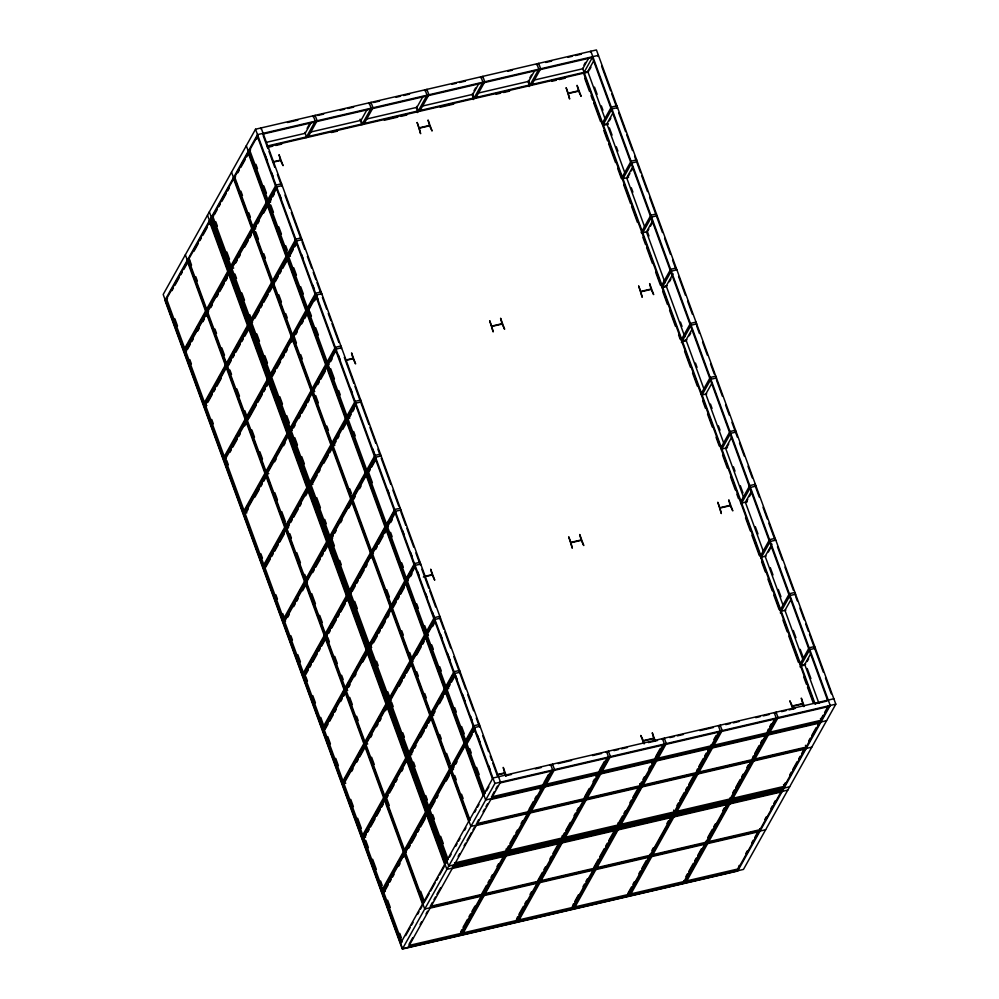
<?xml version="1.0" encoding="UTF-8"?>
<svg xmlns="http://www.w3.org/2000/svg" width="999" height="999" viewBox="0 0 999 999"><rect width="100%" height="100%" fill="white"/><g stroke="black" fill="none" stroke-linecap="round" stroke-linejoin="round"><path stroke-width="1.5" d="M255.532 129.221L163.187 294.468L402.56 948.688L743.468 869.417L835.813 704.17L596.44 49.95L255.532 129.221L494.905 783.441L402.56 948.688M260.664 128.746L261.126 127.922L500.499 782.142L408.154 947.389M165.16 299.875L257.517 134.628L598.413 55.357L597.951 56.181M185.04 349.288L166.571 298.826L188.049 260.402L193.843 276.261M206.968 310.04L188.511 259.578L210.215 220.742M229.133 270.379L210.664 219.917L211.825 217.857L214.46 225.062M231.219 266.671L212.75 216.209L234.216 177.785M253.147 227.422L234.678 176.96L248.763 151.761L250.349 156.081M268.157 200.574L249.688 150.112L258.004 135.24M171.953 290.659L173.426 288.012M174.912 285.364L179.345 277.41M180.831 274.762L182.317 272.115M183.791 269.468L188.237 261.513M193.931 251.323L198.414 243.294M199.912 240.622L201.411 237.937M202.909 235.264L207.392 227.223M208.891 224.55L210.389 221.865M214.423 214.66L217.382 209.365M218.868 206.718L220.342 204.058M221.828 201.411L226.261 193.469M227.747 190.821L229.233 188.162M237.837 172.765L239.323 170.117M240.796 167.457L245.255 159.503M246.728 156.843L248.214 154.196M256.668 139.073L258.179 136.376M263.099 133.329L262.637 134.153L314.797 122.028M312.824 116.621L313.286 115.797L315.259 121.204L306.031 137.725M307.118 128.359L310.14 122.952M183.629 350.337L275.974 185.09L281.568 183.791L281.106 184.615M314.685 116.184L315.147 115.36L317.12 120.767L307.892 137.288M311.226 122.502L305.17 133.317L266.433 142.32M185.777 347.964L187.263 345.317M188.736 342.669L190.222 340.01M193.918 333.391L198.364 325.437M199.85 322.789L201.323 320.142M202.809 317.495L206.506 310.864M207.717 308.703L209.216 306.031M213.711 297.989L215.197 295.317M225.674 276.573L227.922 272.552M232.692 264.023L234.178 261.363M237.874 254.745L239.36 252.098M240.834 249.45L245.279 241.496M246.765 238.848L248.239 236.201M249.725 233.554L251.948 229.57M256.855 220.791L258.329 218.144M259.815 215.484L264.26 207.53M269.668 197.864L271.179 195.167M184.291 352.135L276.636 186.9L282.218 185.602L281.768 186.426M209.266 395.404L204.82 403.359L185.702 351.086L207.168 312.675M227.685 363.898L226.748 364.111L207.63 311.85L229.333 273.014L230.27 272.802M230.944 270.117L229.795 272.19L248.913 324.45M277.123 187.5L268.806 202.372L287.937 254.633M187.375 349.55L190.334 344.243M191.808 341.596L193.294 338.948M197.74 331.006L199.213 328.346M202.922 321.728L204.395 319.081M205.881 316.433L207.355 313.773M210.801 307.617L212.3 304.932M216.795 296.903L218.294 294.218M219.792 291.546L224.275 283.504M225.774 280.831L227.273 278.147M235.764 262.949L237.25 260.302M238.724 257.655L240.21 255.007M244.655 247.053L248.351 240.434M249.837 237.787L251.311 235.127M254.733 229.008L256.219 226.361M257.705 223.701L259.178 221.054M263.636 213.087L267.332 206.456M269.742 202.16L271.253 199.45M272.764 196.753L274.275 194.043M368.706 103.621L369.168 102.797L371.141 108.204L361.913 124.725M370.567 103.197L371.029 102.36L373.014 107.767L363.773 124.301M367.108 109.503L361.064 120.317L310.04 132.18M203.409 404.408L295.754 239.161L301.348 237.862M210.739 392.757L212.225 390.109M218.893 378.184L223.326 370.242M224.812 367.582L226.286 364.935L222.04 353.321M226.748 364.111L228.247 361.438M229.745 358.753L231.244 356.081M232.742 353.396L237.225 345.367M238.724 342.682L240.222 340.01M244.718 331.98L246.216 329.295M251.736 319.405L256.181 311.463M257.655 308.816L259.141 306.169M262.837 299.538L264.323 296.89M268.768 288.936L270.242 286.288M273.676 280.17L275.15 277.51M276.636 274.862L278.122 272.203M281.818 265.572L283.304 262.924M291.708 247.877L293.219 245.18M224.6 457.417L205.482 405.157L226.948 366.733L242.882 410.289M246.541 418.181L227.41 365.909L249.113 327.085L250.05 326.86M272.265 372.152L270.779 374.8L251.661 322.54L273.127 284.116L274.063 283.903M294.193 332.904L292.707 335.564L273.589 283.291L286.925 259.415M296.154 242.919L288.599 256.443L307.717 308.703L309.228 306.006M207.892 402.297L212.337 394.343M213.811 391.695L215.297 389.048M216.783 386.388L221.216 378.446M231.343 360.339L228.346 365.696L227.41 365.909M232.829 357.667L234.328 354.982M235.826 352.31L240.322 344.268M241.82 341.596L243.306 338.911M244.805 336.238L249.3 328.209M254.807 318.344L259.253 310.402M260.727 307.742L262.213 305.095M263.686 302.447L268.132 294.505M269.618 291.845L273.314 285.227M275.262 281.755L278.221 276.448M279.708 273.788L281.194 271.141M282.667 268.481L287.125 260.527M289.523 256.219L293.306 249.463M294.817 246.765L296.328 244.056M301.548 240.497L302.01 239.66L296.416 240.959L204.071 406.206L206.868 405.557M424.587 90.634L425.05 89.798L427.035 95.205L417.332 112.562M426.461 90.197L426.923 89.373L428.896 94.78L419.667 111.301M422.989 96.503L416.945 107.318L365.921 119.181M223.189 458.466L315.547 293.231L321.129 291.933M226.823 453.446L228.309 450.799M232.742 442.844L234.228 440.197M235.714 437.55L237.188 434.902M241.633 426.948L245.329 420.329M251.773 408.803L253.271 406.131M254.77 403.446L256.268 400.774M257.767 398.089L259.253 395.417M260.751 392.732L262.25 390.06M263.748 387.375L267.495 380.681M273.738 369.505L275.225 366.858M279.658 358.903L281.144 356.256M287.812 344.33L291.508 337.712M298.639 324.95L300.125 322.29M310.739 303.296L315.272 295.192M223.851 460.277L316.196 295.03L321.79 293.731L321.328 294.555M247.352 506.193L244.393 511.488L225.262 459.228L245.991 422.127M266.321 472.252L247.19 419.98L268.144 382.492M288.486 432.592L269.355 380.319L270.517 378.259M290.035 427.422L271.441 376.611L292.907 338.186L298.751 354.158M312.5 389.622L293.369 337.362L307.455 312.163M327.497 362.774L308.379 310.514L316.695 295.642L318.281 299.987M229.895 452.385L231.381 449.737M232.854 447.09L237.3 439.135M238.786 436.488L240.26 433.841M244.705 425.886L246.191 423.239M248.876 418.431L256.356 405.032M257.854 402.36L262.35 394.318M263.848 391.645L265.334 388.961M266.833 386.288L268.331 383.616M275.337 371.091L272.365 376.386L271.441 376.611M276.81 368.444L280.519 361.813M282.729 357.842L284.216 355.194M285.702 352.547L287.175 349.887M291.621 341.945L293.107 339.298M295.779 334.49L297.265 331.843M301.71 323.876L303.197 321.228M304.683 318.581L306.169 315.921M314.598 300.824L316.109 298.127M480.482 77.635L480.944 76.811L482.917 82.218L473.226 99.563M474.013 90.722L475.524 88.012M482.342 77.198L482.804 76.374L484.777 81.781L475.549 98.302M478.883 83.516L472.839 94.331L421.815 106.194M242.969 512.537L335.327 347.302L340.909 346.004L340.447 346.828M248.826 503.546L250.312 500.899M251.785 498.239L256.231 490.297M257.717 487.649L259.191 484.99M267.819 469.567L269.318 466.895M270.804 464.21L275.299 456.181M276.798 453.496L278.296 450.824M279.795 448.139L284.278 440.109M285.776 437.437L287.275 434.752M291.308 427.547L294.268 422.252M295.741 419.592L297.227 416.945M298.701 414.298L303.147 406.343M304.633 403.696L306.106 401.049M309.815 394.43L311.288 391.783M314.722 385.651L316.196 382.992M317.682 380.344L322.128 372.39M323.614 369.73L325.1 367.083M329.77 358.716L331.281 356.019M333.541 351.96L335.052 349.25M243.631 514.335L335.989 349.101L341.571 347.802L341.109 348.626M287.937 436.551L266.983 474.05L286.101 526.311M308.266 486.65L289.148 434.39L290.297 432.33M310.339 482.942L291.221 430.669L311.95 393.581M335.239 438.386L332.28 443.693L313.149 391.433L327.235 366.233M347.29 416.845L328.159 364.573L336.476 349.7M246.716 511.75L248.202 509.103M254.857 497.177L259.303 489.235M260.789 486.575L262.262 483.928M263.748 481.281L265.971 477.31M274.65 461.775L276.149 459.103M283.629 445.716L285.127 443.032M293.631 427.809L295.117 425.162M298.813 418.531L300.299 415.884M301.773 413.236L306.218 405.282M307.704 402.634L309.178 399.987M317.794 384.578L319.28 381.93M320.754 379.27L325.199 371.316M330.607 361.65L332.118 358.953M536.363 64.635L536.825 63.811L538.811 69.218L529.108 86.563M529.907 77.722L531.418 75.025M534.765 70.517L528.721 81.331L477.697 93.194M538.224 64.211L538.686 63.374L540.671 68.781L531.431 85.315M262.762 566.608L355.107 401.361L360.701 400.062L360.239 400.886M267.133 560.264L264.173 565.559L245.042 513.299L266.521 474.875L267.445 474.662M269.355 556.281L272.315 550.986M273.801 548.339L275.274 545.691M279.72 537.737L281.194 535.089M282.68 532.442L284.166 529.795M287.6 523.638L289.098 520.954M293.581 512.924L295.08 510.252M298.826 503.546L300.324 500.874M301.823 498.189L306.306 490.159M312.562 478.958L316.271 472.34M317.744 469.692L319.23 467.045M320.716 464.398L322.19 461.738M326.636 453.796L328.109 451.148M336.725 435.739L338.211 433.079M339.685 430.432L341.171 427.784M263.424 568.406L355.769 403.171L361.351 401.873M307.717 490.621L286.763 528.121L305.881 580.382M310.077 486.388L308.928 488.461L328.047 540.721M331.73 447.652L311.001 484.74L330.132 537.012M347.015 420.292L332.942 445.492L352.06 497.764M356.256 403.771L347.939 418.643L367.07 470.916M265.759 567.145L270.205 559.19M271.678 556.543L273.164 553.896M274.65 551.248L278.346 544.617M279.832 541.97L284.265 534.028M287.7 527.897L289.186 525.224M290.684 522.539L292.183 519.867M293.681 517.182L298.177 509.153M299.663 506.481L301.161 503.796M305.657 495.766L307.155 493.081M312.675 483.204L317.12 475.249M318.594 472.602L320.08 469.955M323.776 463.324L328.221 455.382M329.707 452.734L331.181 450.074M334.615 443.956L336.089 441.296M337.575 438.648L339.061 436.001M342.769 429.37L347.215 421.403M349.638 417.07L351.149 414.373M352.659 411.663L354.17 408.966M590.397 52.073L590.846 51.249L830.231 705.469L737.874 870.716M583.928 65.16L585.439 62.462M588.786 57.954L582.742 68.769L533.566 80.207M592.832 56.656L583.591 73.177L814.272 703.608M593.806 60.677L587.762 71.491L605.169 119.068M589.447 69.918L590.958 67.22M282.542 620.679L374.887 455.432L380.482 454.133L380.02 454.957M284.69 618.306L286.176 615.646M290.622 607.704L292.095 605.057M295.804 598.426L297.277 595.779M298.763 593.131L303.209 585.177M309.628 573.688L311.126 571.003M321.603 552.26L326.086 544.23M336.788 525.087L341.233 517.132M342.719 514.485L344.193 511.838M345.679 509.19L350.125 501.236M355.769 491.133L360.214 483.179M361.7 480.519L363.174 477.872M371.603 462.799L373.114 460.089M283.204 622.477L375.549 457.23L381.143 455.931M305.219 671.041L303.733 673.688L284.615 621.428L306.081 583.016L307.018 582.792M327.16 631.768L325.674 634.452L306.543 582.18L328.246 543.356M329.87 540.459L328.708 542.532L347.839 594.792M352.26 500.387L330.781 538.811L349.912 591.071M366.808 474.363L352.722 499.562L371.84 551.835M376.036 457.842L367.732 472.714L386.85 524.975M287.762 617.232L289.248 614.585M293.694 606.643L295.167 603.995M296.653 601.336L298.127 598.688M302.572 590.746L306.281 584.115M312.712 572.589L314.21 569.917M315.709 567.232L320.204 559.203M321.69 556.53L323.189 553.846M324.687 551.173L328.434 544.48M333.204 535.939L331.718 538.586L334.378 545.854M334.677 533.291L336.163 530.644M340.609 522.689L342.083 520.042M348.751 508.116L352.447 501.498M353.646 499.35L355.132 496.69M359.578 488.736L361.064 486.088M370.167 469.792L368.656 472.49L372.377 482.654M371.678 467.082L376.211 458.978M602.06 123.639L611.301 107.118L616.883 105.819L616.42 106.643L611.675 93.669M612.936 112.937L606.893 123.764L624.949 173.114M609.328 120.842L610.839 118.132M617.082 108.454L617.544 107.617L611.95 108.916L602.722 125.449L608.304 124.151M302.322 674.737L394.68 509.502L400.262 508.204M306.693 668.393L308.179 665.746M309.665 663.099L314.098 655.144M315.584 652.497L319.28 645.878M320.766 643.219L322.24 640.571M328.659 629.095L333.154 621.053M334.653 618.381L336.151 615.709M340.634 607.667L342.133 604.994M350.649 589.747L352.135 587.1M353.609 584.452L355.095 581.805M359.54 573.851L363.236 567.232M364.722 564.585L366.196 561.925M367.682 559.278L369.155 556.63M372.59 550.499L374.063 547.852M378.521 539.897L385.189 527.959M387.612 523.626L389.123 520.916M390.634 518.219L394.405 511.463M302.984 676.548L395.329 511.301L400.924 510.002L400.462 510.826M323.514 727.759L304.395 675.499L325.125 638.398M345.454 688.523L326.323 636.251L348.027 597.414M374.138 637.187L369.692 645.142L350.574 592.882L372.04 554.457M392.557 605.681L391.633 605.894L372.502 553.633L386.588 528.434L389.248 535.689M411.163 570.928L406.63 579.045L387.512 526.785L395.816 511.913M308.291 669.979L305.332 675.274L304.395 675.499M309.765 667.332L311.251 664.685M312.737 662.037L317.17 654.083M318.656 651.435L320.13 648.788M321.616 646.141L325.312 639.51M328.758 633.354L330.257 630.681M331.755 627.996L336.238 619.967M337.737 617.295L339.235 614.61M340.734 611.937L345.217 603.896M346.715 601.223L348.214 598.538M352.247 591.333L355.207 586.038M356.68 583.391L358.166 580.731M359.652 578.084L364.086 570.142M365.572 567.494L367.045 564.835M370.754 558.216L372.227 555.569M375.661 549.438L377.147 546.778M378.621 544.13L383.067 536.176M384.553 533.516L386.039 530.869M390.709 522.502L392.22 519.805M622.502 179.508L631.743 162.987L637.325 161.688L636.863 162.512L640.584 172.677M632.717 167.008L626.673 177.822L644.73 227.185M628.359 176.261L629.87 173.551M631.38 170.854L632.891 168.144M322.103 728.808L414.46 563.573L420.042 562.275L419.58 563.099L415.871 552.934M328.708 718.493L330.182 715.833M331.668 713.186L333.142 710.539M337.587 702.597L339.073 699.937M342.769 693.318L344.255 690.671M347.702 684.502L349.2 681.817M350.686 679.145L355.182 671.116M356.68 668.431L358.179 665.759M359.677 663.074L364.16 655.044M365.659 652.359L367.157 649.687L351.223 606.131M375.612 634.54L377.098 631.892M385.239 617.32L388.199 612.025M389.685 609.378L391.171 606.718L375.224 563.174M394.593 600.586L396.079 597.939M412.674 568.231L414.185 565.521M322.764 730.606L415.122 565.372L420.704 564.073L420.242 564.897M343.306 781.83L324.176 729.57L345.654 691.146M365.234 742.582L346.116 690.321L367.819 651.485L383.753 695.042M389.473 699.213L370.354 646.94L391.82 608.528L407.767 652.085M411.413 659.964L392.282 607.704L406.368 582.504M426.423 633.116L407.292 580.844L414.847 567.332M328.072 724.05L325.112 729.345L324.176 729.57M329.558 721.403L333.254 714.772M334.74 712.125L336.213 709.477M340.659 701.523L342.145 698.875M343.619 696.228L345.105 693.581M348.539 687.424L350.037 684.752M354.533 676.71L356.019 674.038M362.762 661.987L367.245 653.945M373.501 642.757L377.21 636.126M378.683 633.478L380.169 630.831M381.655 628.184L385.352 621.553M387.575 617.582L389.061 614.934M396.178 602.172L393.219 607.479L392.282 607.704M397.664 599.525L399.15 596.878M400.636 594.218L404.333 587.587M410.489 576.573L412 573.876M641.158 232.605L650.861 215.26L656.455 213.961L655.993 214.785M642.282 233.579L651.523 217.058L657.105 215.759L656.643 216.583L662.487 232.555M652.497 221.079L646.453 231.893L665.047 282.705M648.9 228.971L647.389 231.681L648.975 236.026M650.411 226.273L651.922 223.564M341.895 782.879L434.24 617.632L439.835 616.333L439.373 617.157M344.78 779.183L346.266 776.535M347.739 773.875L352.185 765.933M353.671 763.286L355.144 760.639M356.631 757.979L361.076 750.037M362.55 747.389L364.036 744.742M366.733 739.909L371.228 731.867M372.714 729.195L374.213 726.523M375.711 723.838L380.207 715.808M381.705 713.124L386.188 705.094M391.695 695.242L393.181 692.582M394.655 689.934L399.101 681.992M400.587 679.332L402.06 676.685M406.506 668.743L407.992 666.096M413.636 655.981L418.082 648.026M419.568 645.379L421.041 642.719M428.683 629.058L430.956 624.999M342.545 784.677L434.902 619.442L440.484 618.144L440.022 618.968L443.743 629.133M365.434 745.217L343.968 783.628L363.087 835.901M386.85 706.892L365.896 744.392L385.015 796.653M407.18 756.992L388.062 704.732L389.21 702.659M409.265 753.283L390.134 701.011L410.864 663.923M431.193 714.035L412.075 661.763L426.148 636.563M446.203 687.187L427.072 634.914L434.627 621.39M351.561 771.49L353.034 768.843M356.743 762.225L358.216 759.565M359.702 756.917L364.148 748.975M370.567 737.474L372.065 734.802M376.561 726.76L378.047 724.088M379.545 721.403L381.044 718.731M385.539 710.701L387.038 708.016M399.213 686.226L402.172 680.918M403.658 678.271L405.132 675.624M406.618 672.976L411.064 665.022M416.708 654.919L421.153 646.965M422.639 644.305L424.125 641.658M432.542 626.585L434.053 623.888M661.413 285.851L670.641 269.318L676.236 268.019L675.774 268.856M673.039 273.788L666.233 285.964L684.827 336.775M669.43 281.693L670.941 278.983M361.675 836.95L454.021 671.703L459.615 670.404L459.153 671.228M364.573 833.253L366.046 830.594M369.755 823.975L373.451 817.357M375.674 813.373L377.147 810.726M378.633 808.079L380.119 805.431M389.51 788.623L391.009 785.938M398.489 772.552L399.987 769.867M413.698 745.329L415.184 742.682M416.67 740.034L421.103 732.08M422.589 729.432L424.063 726.785M432.679 711.375L434.153 708.728M435.639 706.081L440.084 698.114M441.57 695.466L443.057 692.819M451.486 677.722L452.997 675.012M362.337 838.748L454.682 673.501L460.277 672.202L459.815 673.039L465.659 688.998M385.214 799.287L363.748 837.699L382.867 889.972M408.991 756.73L407.842 758.803L426.96 811.063M431.393 716.658L409.915 755.082L429.046 807.342L431.268 803.371M445.941 690.634L431.855 715.833L450.974 768.106M455.169 674.113L446.865 688.985L465.984 741.246M364.672 837.487L366.158 834.839M367.644 832.179L369.118 829.532M370.604 826.885L375.037 818.943M376.523 816.283L380.219 809.665M381.705 807.017L383.191 804.37M388.112 795.566L386.613 798.238L389.26 805.494M389.598 792.881L394.093 784.852M395.592 782.167L397.09 779.495M401.573 771.453L403.072 768.78M411.588 753.533L413.074 750.886M414.548 748.239L416.034 745.591M420.479 737.637L424.175 731.018M425.661 728.371L427.135 725.724M428.621 723.064L430.844 719.093M433.529 714.297L435.015 711.638M439.46 703.683L443.156 697.052M444.642 694.392L446.128 691.745M448.551 687.412L450.062 684.715M451.573 682.005L455.344 675.249M681.193 339.91L690.421 323.389L696.016 322.09M681.393 342.545L691.083 325.199L696.678 323.888L696.216 324.725M692.07 329.208L686.026 340.035L704.083 389.385M689.223 335.751L690.734 333.054M381.456 891.008L473.801 725.774L479.395 724.475L478.933 725.299M386.576 883.341L388.049 880.693M394.717 868.768L399.163 860.826M400.636 858.166L402.122 855.519M405.557 849.387L407.043 846.702M411.538 838.673L413.037 835.988M414.535 833.316L416.034 830.631M417.52 827.959L422.015 819.929M423.514 817.244L425.012 814.572M438.673 790.122L440.147 787.474M441.633 784.827L446.078 776.872M447.552 774.225L449.038 771.578M457.642 756.168L459.128 753.508M460.614 750.861L464.323 744.23M467.495 738.548L469.006 735.838M470.517 733.141L474.3 726.373M382.118 892.819L474.463 727.572L480.057 726.273L479.595 727.097M404.995 853.346L383.529 891.77L401.998 942.232M423.926 902.984L405.457 852.522L427.16 813.698L428.096 813.473M428.783 810.801L427.622 812.861L446.091 863.323M465.721 744.705L451.635 769.904L470.104 820.366M474.95 728.184L466.645 743.056L485.102 793.518M384.465 891.558L388.161 884.927M389.647 882.279L391.121 879.632M392.607 876.985L394.081 874.325M398.526 866.383L400.012 863.735M403.708 857.105L405.194 854.457M408.641 848.288L410.139 845.616M411.625 842.931L416.121 834.902M417.619 832.217L419.118 829.545M420.616 826.86L425.099 818.83M430.631 808.928L435.077 800.986M436.563 798.338L438.037 795.679M446.178 781.106L449.15 775.811M452.572 769.692L454.046 767.032M455.532 764.385L457.018 761.725M467.569 742.831L472.102 734.727M473.613 732.017L475.124 729.32M700.973 393.981L710.214 377.46L715.796 376.161M701.635 395.791L710.876 379.258L716.458 377.959L715.996 378.783M711.85 383.279L705.806 394.093L723.863 443.456M400.587 943.281L492.932 778.034L833.84 698.763M405.694 935.613L410.139 927.659M411.613 925.012L413.099 922.364M417.545 914.41L419.018 911.762M420.504 909.115L421.978 906.468M424.675 901.647L429.17 893.618M430.656 890.933L435.152 882.904M436.65 880.219L438.149 877.547M439.635 874.862L444.13 866.832M449.65 856.967L451.123 854.307M455.569 846.365L457.055 843.718M458.529 841.058L460.015 838.411M464.46 830.469L465.934 827.821M474.55 812.412L476.036 809.752M477.51 807.105L478.996 804.457M486.613 790.808L488.886 786.75M409.016 944.317L412.712 937.686M420.117 924.45L421.603 921.79M426.049 913.848L427.522 911.2M432.455 902.384L430.207 906.393L482.367 894.267L504.07 855.431M433.953 899.699L435.439 897.027M436.938 894.342L440.684 887.649M458.154 856.393L459.627 853.745M464.073 845.803L465.559 843.144M467.033 840.496L471.478 832.554M472.964 829.907L474.438 827.247M477.122 822.452L478.608 819.792M483.054 811.837L484.54 809.19M486.014 806.53L487.5 803.883M492.145 795.566L494.405 791.52M495.916 788.81L497.427 786.113M720.754 448.052L729.994 431.531L735.576 430.232L735.127 431.056L731.93 422.34M721.415 449.85L730.656 433.329L736.238 432.03L735.776 432.854L737.374 437.212M731.63 437.35L725.586 448.164L743.643 497.527M727.272 446.59L728.783 443.893M550.224 765.434L550.686 764.61L552.659 770.017L460.314 935.251M552.085 764.997L552.547 764.173L554.52 769.58L462.175 934.827M461.588 929.957L460.439 933.516L409.765 945.291M463.061 927.309L467.507 919.367M468.993 916.707L470.467 914.06M471.953 911.413L474.912 906.118M486.525 885.326L482.042 893.368L482.367 894.267M488.024 882.654L489.522 879.969M491.021 877.297L492.519 874.625M497.002 866.583L498.501 863.91M507.017 848.663L508.503 846.016M509.977 843.368L514.423 835.414M515.909 832.766L517.382 830.119M521.091 823.488L522.564 820.841M528.958 809.415L533.404 801.46M534.89 798.813L536.363 796.153M540.072 789.522L541.558 786.875M543.98 782.542L548.513 774.425M460.439 933.516L481.905 895.092M528.084 812.474L506.605 850.886L454.445 863.024M476.386 823.775L528.546 811.65L542.619 786.45M491.383 796.927L543.543 784.789L551.111 771.278M463.037 931.755L464.523 929.107M465.996 926.46L470.442 918.506M471.928 915.858L473.401 913.211M477.11 906.58L478.583 903.933M480.069 901.285L483.029 895.978M484.977 892.494L489.473 884.465M490.971 881.78L492.457 879.108M493.956 876.423L498.451 868.393M499.95 865.708L501.448 863.036M502.934 860.364L505.931 855.007M509.952 847.814L511.438 845.154M512.912 842.507L517.357 834.565M524.025 822.639L525.499 819.992M527.722 816.008L529.945 812.037M531.893 808.566L536.338 800.599M546.928 781.655L548.439 778.958M740.546 502.122L749.774 485.589L755.369 484.29L754.907 485.127M741.196 503.921L750.436 487.4L756.031 486.101L755.569 486.925L759.277 497.09M751.41 491.421L745.366 502.235L763.436 551.598M606.106 752.434L606.568 751.61L608.541 757.017L516.196 922.264M746.303 502.01L747.814 499.313M749.325 496.603L750.836 493.906M607.966 752.01L608.428 751.186L610.414 756.593L518.056 921.827M517.47 916.97L516.321 920.516L462.3 933.078L461.963 932.179M518.956 914.31L523.389 906.368M524.875 903.72L526.361 901.073M530.057 894.442L531.543 891.795M542.42 872.339L537.924 880.369L538.249 881.268L484.228 893.83M543.906 869.654L545.404 866.982M549.9 858.94L551.398 856.268M552.897 853.583L557.38 845.554M562.912 835.664L564.385 833.016M565.871 830.369L570.304 822.427M574.013 815.796L575.499 813.149M576.972 810.501L578.458 807.854M584.84 796.428L589.285 788.461M592.994 781.83L594.48 779.183M595.953 776.535L597.439 773.875M599.862 769.542L604.395 761.438M516.321 920.516L537.787 882.092M538.249 881.268L559.952 842.444M583.965 799.475L562.499 837.899L508.466 850.461M530.407 811.213L584.427 798.651L598.513 773.451M545.417 784.365L599.437 771.802L606.992 758.278M518.918 918.755L520.404 916.108M521.89 913.461L524.85 908.153M532.991 893.593L534.477 890.933M535.951 888.286L538.911 882.991M540.871 879.495L545.354 871.465M546.853 868.78L548.351 866.108M549.85 863.436L554.333 855.394M555.831 852.721L557.33 850.037M558.828 847.364L561.813 842.007M565.834 834.814L567.32 832.167M571.016 825.536L572.502 822.889M579.907 809.64L581.393 806.992M583.603 803.021L585.826 799.038M589.997 791.583L591.483 788.935M602.809 768.668L607.342 760.551M760.326 556.181L769.555 539.66L775.149 538.361L774.687 539.185M760.988 557.991L770.217 541.47L775.811 540.159M661.987 739.447L662.449 738.623L664.435 744.03L572.077 909.265M771.952 544.13L765.159 556.306L783.216 605.669M663.86 739.01L664.31 738.186L666.296 743.593L573.95 908.828M768.356 552.022L770.616 547.976M573.364 903.97L572.202 907.517L518.181 920.079L517.857 919.18M574.837 901.323L578.546 894.692M582.979 886.75L584.465 884.103M585.951 881.443L587.424 878.795M598.301 859.34L593.806 867.369L594.143 868.281L540.122 880.843M599.8 856.667L604.283 848.626M605.781 845.953L607.28 843.268M608.778 840.596L613.274 832.554M618.793 822.676L622.489 816.046M623.975 813.398L625.461 810.751M629.894 802.796L631.38 800.149M632.854 797.502L637.3 789.56M639.984 784.752L641.47 782.105M642.956 779.445L644.43 776.797M648.875 768.843L650.361 766.183M651.847 763.536L653.334 760.876M655.744 756.555L660.277 748.438M572.202 907.517L593.681 869.105M594.143 868.281L615.846 829.445M639.86 786.475L618.381 824.899L564.36 837.462M654.395 760.451L640.309 785.651L586.288 798.213L585.963 797.314M601.298 771.365L655.319 758.803L662.874 745.279M579.994 896.49L581.468 893.843M588.873 880.594L590.359 877.946M591.845 875.286L595.541 868.668M599 862.487L600.499 859.802M607.979 846.415L609.477 843.743M613.96 835.701L615.459 833.029M626.91 812.549L628.383 809.889M632.829 801.947L634.315 799.3M635.789 796.64L640.234 788.698M645.878 778.596L647.364 775.936M651.81 767.981L653.296 765.334M660.963 751.61L663.224 747.552M780.107 610.252L789.347 593.731L794.929 592.432M780.306 612.887L789.997 595.529L795.591 594.23L795.129 595.054M719.742 726.011L720.204 725.187L722.177 730.594L629.832 895.841M790.983 599.55L784.939 610.364L802.996 659.727M631.468 887L627.759 893.618L628.096 894.53L574.075 907.092M632.941 884.352L634.427 881.705M638.873 873.75L640.347 871.103M641.833 868.456L646.278 860.501M651.947 850.361L653.433 847.689M666.907 823.576L668.406 820.903M676.897 805.706L678.383 803.059M679.857 800.399L684.303 792.457M685.789 789.809L687.262 787.162M688.748 784.502L693.194 776.56M697.352 769.105L696.203 772.664L642.182 785.226L641.845 784.315M698.838 766.458L703.284 758.491M704.77 755.843L706.243 753.196M707.729 750.536L709.215 747.889M713.898 739.497L716.171 735.439M628.096 894.53L649.562 856.106M596.003 867.844L650.024 855.281L671.728 816.445M617.832 827.284L618.169 828.183L672.19 815.621L673.351 813.561M695.741 773.488L674.263 811.9L620.242 824.462M696.203 772.664L710.289 747.464M656.855 757.467L657.18 758.366L711.213 745.803L718.768 732.292M627.971 896.265L720.316 731.031L718.343 725.624M635.876 883.491L637.362 880.843M641.808 872.889L643.281 870.241M644.767 867.594L647.727 862.299M649.949 858.316L651.423 855.668M654.882 849.487L656.38 846.815M660.876 838.773L662.362 836.101M663.86 833.428L668.356 825.386M669.854 822.714L671.353 820.029M679.832 804.844L681.318 802.197M682.792 799.55L687.237 791.595M688.723 788.948L690.197 786.3M698.801 770.903L700.287 768.243M701.773 765.596L706.218 757.642M707.704 754.982L709.178 752.334M716.845 738.611L718.356 735.913M799.887 664.323L809.128 647.802L814.709 646.503M800.087 666.945L809.789 649.6L815.371 648.301L814.909 649.125L823.351 672.202M775.624 713.024L776.086 712.187L778.071 717.594L685.714 882.841M685.876 876.647L687.349 874M688.835 871.353L693.281 863.411M694.755 860.751L696.241 858.104M697.714 855.456L701.423 848.838M707.829 837.362L712.324 829.332M713.81 826.648L715.309 823.975M722.801 810.589L724.287 807.904M732.791 792.707L734.265 790.059M735.751 787.412L740.197 779.457M741.67 776.81L743.156 774.163M746.852 767.532L748.338 764.884M753.246 756.106L752.085 759.665L698.064 772.227L697.739 771.328M754.72 753.458L759.165 745.504M760.651 742.844L762.137 740.197M768.281 729.208L767.095 732.816L713.074 745.379L712.737 744.467M769.792 726.498L771.303 723.8M810.763 653.621L804.719 664.435L818.968 703.371M629.957 894.093L683.978 881.53L705.456 843.106M651.885 854.844L705.918 842.282L727.622 803.458M673.726 814.285L674.05 815.184L728.071 802.622L729.233 800.561M676.136 811.475L730.157 798.913L751.623 760.489M752.085 759.665L766.171 734.465M767.095 732.816L774.65 719.292M807.167 661.513L808.678 658.816M683.853 883.278L776.211 718.031L774.225 712.624M688.811 875.798L690.284 873.151M691.77 870.491L696.203 862.549M705.831 845.329L707.317 842.681M709.278 839.172L707.779 841.845L759.939 829.719L780.893 792.232M710.764 836.5L715.259 828.458M716.758 825.786L718.256 823.101M719.755 820.429L724.238 812.387M725.736 809.714L727.235 807.042M731.693 797.577L732.017 798.476L734.24 794.505M735.726 791.857L737.2 789.198M738.686 786.55L741.645 781.255M749.787 766.683L751.273 764.035M754.695 757.904L756.181 755.256M757.654 752.597L760.626 747.289M769.717 731.031L771.228 728.321M772.739 725.624L774.25 722.914M828.246 700.062L827.784 700.886L809.327 650.424M739.16 865.421L737.999 868.968L685.838 881.093M745.816 853.496L747.302 850.848M751.748 842.894L753.221 840.246M754.707 837.599L757.667 832.292M764.847 819.442L766.345 816.77M770.828 808.74L772.327 806.056M773.825 803.383L775.324 800.699M783.853 785.439L785.326 782.791M789.772 774.849L791.258 772.202M792.731 769.542L797.177 761.6M798.663 758.953L800.137 756.305M801.623 753.646L804.582 748.351M808.753 740.896L810.226 738.236M811.712 735.589L816.158 727.634M817.644 724.974L819.13 722.327M821.54 717.994L823.051 715.296M824.562 712.587L828.346 705.831M737.999 868.968L758.74 831.867M804.907 749.25L784.178 786.35L732.017 798.476M819.455 723.226L806.118 747.102L753.945 759.228L753.621 758.328M829.432 705.381L821.116 720.254L768.955 732.379L768.631 731.48M287.487 122.515L297.914 120.092M317.682 115.484L323.688 114.098M340.197 110.252L344.692 109.203M347.702 108.516L353.696 107.118M373.576 102.497L379.57 101.099M396.079 97.265L400.587 96.216M403.584 95.517L409.59 94.118M451.973 84.266L456.468 83.217M459.465 82.517L465.472 81.119M507.854 71.266L512.362 70.217M545.679 62.475L551.648 61.089M568.031 57.28L572.502 56.231M575.486 55.544L581.443 54.158M316.658 121.591L370.691 109.028M372.552 108.604L426.573 96.041M428.434 95.604L482.455 83.042M484.315 82.605L538.349 70.042M540.209 69.618L592.37 57.48L610.839 107.942M249.688 150.112L250.624 149.887M267.744 145.904L306.493 136.9L304.845 132.417M308.354 136.463L362.375 123.901L360.726 119.418M364.235 123.476L418.256 110.914L416.62 106.418M420.129 110.477L474.15 97.914L472.502 93.419M476.011 97.477L530.032 84.915L528.396 80.432M531.893 84.478L588.698 71.279M267.282 146.741L587.787 72.203M268.306 147.215L272.777 146.179M275.761 145.479L281.718 144.093M331.443 132.53L337.437 131.144M384.328 120.242L397.827 117.095M400.824 116.396L406.83 114.997M440.209 107.243L453.721 104.096M496.091 94.243L500.599 93.194M503.596 92.507L509.602 91.109M551.835 81.281L556.306 80.245M559.29 79.545L565.247 78.159M273.027 161.826L280.407 160.115L279.033 154.658L283.054 165.659L280.532 160.464L273.152 162.188M234.678 176.96L235.614 176.748M270.654 201.948L267.857 202.597L286.988 254.857M607.817 123.539L603.184 124.625L622.302 176.885M212.75 216.209L213.674 215.984M210.664 219.917L211.601 219.705M255.644 228.796L252.859 229.445L271.978 281.706M254.27 229.832L253.346 230.045L231.868 268.469L250.999 320.729M188.511 259.578L189.435 259.365M189.885 259.977L187.1 260.627L205.557 311.089M233.716 268.044L230.919 268.694L250.05 320.954M290.434 256.006L287.65 256.668L306.768 308.928M628.558 177.385L622.964 178.684L642.082 230.956M231.643 271.753L228.846 272.402L247.964 324.675M166.571 298.826L167.507 298.601M273.589 283.291L274.525 283.079M207.63 311.85L208.566 311.626M251.661 322.54L252.585 322.315M308.379 310.514L309.315 310.289M646.94 231.78L642.744 232.755L661.875 285.027M250.512 326.036L249.575 326.261L268.706 378.521M185.702 351.086L186.626 350.874M293.369 337.362L294.305 337.138M294.755 337.762L291.958 338.411L311.089 390.671M676.897 269.83L671.303 271.129L662.075 287.65L666.258 286.676M345.567 360.077L352.934 358.366L351.561 352.909L355.594 363.911L353.072 358.716L345.691 360.439M328.159 364.573L329.096 364.36M667.17 285.739L662.524 286.825L681.655 339.086M269.355 380.319L270.292 380.107M268.893 381.143L269.83 380.931M205.482 405.157L206.406 404.945M313.149 391.433L314.086 391.208M314.772 391.408L311.975 392.058L311.313 390.259M247.19 419.98L248.127 419.767M291.221 430.669L292.158 430.457M349.787 418.219L346.99 418.868L366.121 471.128M686.95 339.81L682.317 340.896L701.435 393.156M681.855 341.72L686.038 340.746M289.148 434.39L290.072 434.178M290.759 434.378L287.962 435.027L287.3 433.216M225.262 459.228L226.199 459.003M334.777 445.067L331.993 445.716L351.111 497.977M334.553 445.479L331.755 446.128L331.094 444.33M268.818 473.613L266.034 474.275L285.152 526.535M312.849 484.315L310.052 484.965L329.183 537.225M706.73 393.881L702.097 394.955L721.216 447.227M246.89 512.862L244.093 513.511L263.224 565.784M288.611 527.684L285.814 528.334L304.932 580.606M287.237 528.721L286.301 528.946L264.835 567.357L283.953 619.63M332.63 538.374L329.832 539.035L348.963 591.296M387.512 526.785L388.436 526.56M727.472 447.727L721.877 449.026L741.008 501.298M372.502 553.633L373.439 553.421M306.543 582.18L307.48 581.967M350.574 592.882L351.498 592.657M424.7 576.348L432.067 574.637L430.694 569.18L434.727 580.182L432.205 574.987L423.351 577.047M407.292 580.844L408.229 580.631M747.252 501.798L741.658 503.096L760.788 555.357M349.425 596.378L348.489 596.59L367.62 648.863L368.544 648.638M284.615 621.428L285.539 621.216M326.323 636.251L327.26 636.038M370.354 646.94L371.291 646.728M368.943 647.989L371.74 647.34M427.072 634.914L428.009 634.702M766.083 556.081L761.45 557.167L780.569 609.427M425.661 635.963L428.459 635.314M369.205 650.449L368.281 650.661L387.4 702.934M412.075 661.763L412.999 661.55M346.116 690.321L347.04 690.109M347.727 690.309L344.93 690.958L344.268 689.148M390.134 701.011L391.071 700.799M448.701 688.561L445.916 689.21L465.034 741.47M785.863 610.152L781.23 611.226L800.349 663.498M388.062 704.732L388.986 704.507M433.703 715.409L430.906 716.058L450.025 768.318M367.744 743.955L364.947 744.605L384.066 796.877M411.763 754.657L408.966 755.306L428.096 807.567M805.656 664.223L801.011 665.297L815.259 704.233M800.549 666.121L803.346 665.471M409.69 758.366L406.893 759.015L426.011 811.288M408.316 759.402L407.38 759.627L385.676 798.451L404.807 850.723M345.804 783.204L343.007 783.853L362.137 836.113M453.484 769.48L450.686 770.129L469.155 820.591M452.11 770.516L451.173 770.729L429.707 809.153L448.164 859.615M497.24 774.6L504.607 772.876L503.234 767.419L506.256 775.674M497.365 774.949L504.745 773.238L505.719 775.898M505.506 775.836L511.476 774.45M535.314 768.905L541.271 767.519M558.079 763.611L571.59 760.464M592.594 755.581L601.598 753.483M613.973 750.611L618.468 749.562M621.478 748.863L627.472 747.464M648.488 742.582L657.492 740.496M669.854 737.612L674.362 736.563M677.359 735.876L683.366 734.477M699.874 730.631L713.373 727.497M725.749 724.625L730.244 723.576M733.241 722.876L739.248 721.478M755.756 717.644L760.264 716.595M763.261 715.896L769.267 714.497M781.593 711.638L786.063 710.589M789.035 709.902L795.004 708.516M815.871 703.658L826.298 701.236M494.905 783.441L835.813 704.17M500.037 782.966L552.197 770.841M554.058 770.404L608.079 757.841M609.952 757.417L663.973 744.854M665.834 744.417L719.854 731.855M721.715 731.418L775.748 718.855M777.609 718.431L829.769 706.293M429.47 812.437L426.673 813.086L445.142 863.548M491.72 797.839L543.881 785.714M545.754 785.276L599.775 772.714M601.635 772.289L655.656 759.727M657.517 759.29L711.55 746.728M713.411 746.29L767.432 733.728M769.292 733.303L821.453 721.166L820.466 718.468M826.585 720.691L485.676 799.974L246.303 145.742M490.796 799.5L542.957 787.362M544.83 786.937L598.851 774.375M600.711 773.938L654.732 761.375M656.593 760.938L710.626 748.376M712.487 747.951L766.508 735.389M768.368 734.952L820.529 722.826M365.584 837.274L362.799 837.924L381.918 890.184M478.896 823.913L489.335 821.478M505.731 817.669L511.688 816.283M514.672 815.596L525.099 813.161M531.443 811.688L537.45 810.289M540.447 809.602L549.45 807.504M552.447 806.805L558.453 805.406M561.463 804.707L567.457 803.321M570.466 802.622L579.47 800.524M587.325 798.701L605.344 794.505M608.341 793.805L614.348 792.419M617.345 791.72L623.351 790.321M626.348 789.622L635.352 787.524M643.219 785.701L661.226 781.518M664.223 780.818L670.229 779.42M673.226 778.721L691.233 774.537M699.1 772.702L717.107 768.518M720.117 767.819L726.111 766.42M729.12 765.721L747.127 761.538M759.452 758.666L765.409 757.279M768.393 756.593L777.334 754.507M780.319 753.82L786.275 752.434M789.26 751.735L795.216 750.349M798.201 749.662L802.672 748.626M476.723 824.699L528.883 812.562M530.744 812.137L584.765 799.575M586.625 799.138L640.646 786.575L639.66 783.865M642.519 786.138L696.54 773.576M698.401 773.151L752.422 760.589M754.282 760.152L806.443 748.026L805.456 745.316M476.486 825.112L470.904 826.41L468.918 821.003M528.646 812.974L530.506 812.549M584.54 799.987L586.401 799.55M640.421 786.987L642.282 786.55M696.303 773.988L698.176 773.563M752.197 761.001L754.058 760.564M806.218 748.438L811.8 747.14M476.261 825.524L528.421 813.386M530.282 812.961L584.303 800.399M586.163 799.962L640.184 787.399M642.057 786.962L696.078 774.4M697.939 773.975L751.96 761.413M753.82 760.976L805.981 748.85M405.457 852.522L406.393 852.309M454.782 863.935L506.943 851.81L505.956 849.113M508.803 851.373L562.837 838.81L561.838 836.113M564.697 838.386L618.718 825.823L617.732 823.114M620.579 825.386L674.6 812.824L673.613 810.114M676.473 812.387L730.494 799.824M732.354 799.4L784.515 787.262L783.528 784.565M789.647 786.787L448.738 866.071L209.353 211.838M453.858 865.596L506.018 853.458M507.879 853.034L561.913 840.471M563.773 840.034L617.794 827.472M619.655 827.035L673.676 814.472M675.549 814.048L729.57 801.485M731.43 801.048L783.591 788.923M452.372 866.732L504.532 854.607L504.195 853.708M454.895 866.87L465.322 864.447M472.777 862.711L478.733 861.325M481.718 860.639L487.674 859.252M490.659 858.553L501.086 856.131M507.43 854.657L513.436 853.258M516.433 852.559L525.437 850.461M528.446 849.762L534.44 848.376M537.45 847.676L543.444 846.278M546.453 845.579L555.456 843.481M563.324 841.658L581.331 837.474M584.328 836.775L590.334 835.376M593.331 834.677L599.338 833.278M602.335 832.579L611.338 830.494M619.205 828.658L637.212 824.475M649.225 821.678L667.232 817.494M675.087 815.671L684.103 813.573M687.1 812.874L693.106 811.475M696.103 810.776L702.11 809.39M705.107 808.691L723.114 804.495M735.439 801.635L753.321 797.477M756.305 796.777L762.262 795.391M765.246 794.704L771.203 793.318M774.188 792.619L778.658 791.583M452.709 867.656L504.87 855.531M506.73 855.094L560.751 842.532M562.612 842.095L616.645 829.532M618.506 829.108L672.527 816.545M674.387 816.108L728.408 803.546M730.281 803.109L782.442 790.983M452.472 868.069L446.89 869.367L444.905 863.96M504.632 855.943L506.505 855.506M560.526 842.944L562.387 842.507M616.408 829.944L618.269 829.52M672.302 816.957L674.163 816.52M728.184 803.958L730.044 803.521M782.205 791.395L787.799 790.097M452.247 868.481L504.408 856.355M506.268 855.918L560.289 843.356M562.15 842.931L616.183 830.369M618.044 829.932L672.065 817.369M673.925 816.932L727.946 804.37M729.819 803.933L781.98 791.807M385.377 891.345L382.58 891.995L401.049 942.457M432.729 906.53L450.611 902.372M453.583 901.672L459.552 900.286M462.537 899.6L468.494 898.213M471.478 897.514L480.419 895.441M488.274 893.618L506.281 889.422M518.281 886.637L536.288 882.442M548.663 879.57L554.657 878.171M557.667 877.472L566.67 875.386M569.667 874.687L589.173 870.154M604.545 866.57L622.552 862.387M625.549 861.687L631.555 860.289M634.552 859.59L640.559 858.203M654.432 854.969L657.429 854.282M660.426 853.583L678.446 849.387M681.443 848.688L687.449 847.302M690.446 846.603L696.453 845.204M710.289 841.982L713.274 841.295M716.258 840.596L734.14 836.438M746.066 833.666L756.493 831.243M430.544 907.317L482.704 895.191M484.565 894.754L538.586 882.192M540.459 881.755L594.48 869.192M596.341 868.755L650.361 856.193M652.222 855.768L706.256 843.206M708.116 842.769L760.276 830.644M430.307 907.729L424.725 909.028L422.739 903.62M482.467 895.604L484.34 895.166M538.361 882.604L540.222 882.167M594.243 869.605L596.103 869.18M650.137 856.618L651.997 856.18M706.018 843.618L707.879 843.181M760.039 831.056L765.634 829.757M430.082 908.141L482.242 896.016M484.103 895.579L538.124 883.016M539.997 882.579L594.018 870.017M595.879 869.592L649.899 857.03M651.76 856.593L705.794 844.03M707.654 843.593L759.814 831.468M408.603 946.565L460.776 934.427M462.637 934.003L516.658 921.44M518.518 921.003L572.539 908.441M574.413 908.004L628.433 895.441M630.294 895.004L684.315 882.442M686.176 882.017L738.336 869.879M737.612 871.078L402.285 949.05L164.885 300.237M601.648 66.271L610.614 90.784M618.681 112.8L625.586 131.681M626.648 134.578L632.492 150.549M634.615 156.356L636.201 160.714L636.663 159.89L631.081 161.189L621.378 178.534L617.657 168.369M641.645 175.587L647.489 191.558M649.612 197.365L655.456 213.336M664.61 238.361L670.454 254.333M672.589 260.14L675.237 267.395M678.558 276.461L685.464 295.329M687.587 301.136L692.369 314.21M696.74 326.173L699.4 333.429M702.584 342.145L707.367 355.207M710.551 363.923L714.273 374.088M716.533 380.244L722.377 396.216M725.561 404.92L729.282 415.084M739.497 443.019L744.28 456.081M748.001 466.246L752.247 477.859M762.999 507.255L767.244 518.868M768.843 523.214L774.15 537.737M777.472 546.803L782.254 559.865M784.914 567.12L793.406 590.359M795.666 596.515L797.252 600.861M799.912 608.129L804.158 619.742M805.756 624.1L808.416 631.356M809.477 634.253L814.247 647.327M825.461 677.959L831.268 693.818M611.488 109.753L630.619 162.013M631.281 163.811L650.399 216.084M651.061 217.882L670.179 270.155M670.841 271.953L689.972 324.213M690.621 326.024L709.752 378.284M710.414 380.082L729.532 432.355M730.194 434.153L749.312 486.426M749.974 488.224L769.093 540.484M769.754 542.295L788.885 594.555M789.535 596.353L808.666 648.626M594.505 87.138L597.14 94.343M601.361 105.882L602.934 110.202M609.415 127.897L612.075 135.152M616.321 146.766L617.906 151.124M631.318 187.775L632.916 192.133M680.444 322.04L682.042 326.398M695.454 363.037L697.04 367.395M710.451 404.046L712.05 408.404M718.418 425.824L720.017 430.182M733.428 466.82L735.014 471.178M740.334 485.701L742.981 492.957M755.331 526.698L757.991 533.953M770.329 567.694L772.989 574.962M778.308 589.472L780.956 596.74M793.306 630.481L795.966 637.737M800.211 649.35L802.871 656.605M807.229 668.543L810.926 678.633M582.579 68.294L602.522 122.815M584.715 78.334L589.46 91.309M591.046 95.629L592.632 99.962M593.681 102.847L600.549 121.591M603.846 130.632L607.567 140.797M608.628 143.694L615.534 162.562M623.638 184.69L630.544 203.571M631.605 206.468L637.449 222.44M642.881 237.312L645.541 244.568M646.603 247.477L652.447 263.449M655.631 272.153L660.414 285.227M662.674 291.383L667.444 304.445M669.58 310.252L675.424 326.223M678.608 334.94L680.194 339.285M684.577 351.248L690.421 367.22M692.544 373.027L697.327 386.101M702.772 400.961L705.419 408.229M707.542 414.036L712.324 427.097M716.046 437.262L719.23 445.979M722.552 455.032L727.334 468.106M730.519 476.81L735.301 489.885M736.887 494.23L738.486 498.588M745.516 517.819L750.299 530.881M751.897 535.239L759.327 555.556M761.588 561.713L765.309 571.878M767.956 579.145L772.215 590.759M773.8 595.117L779.12 609.627M782.966 620.142L787.212 631.755M788.81 636.113L798.363 662.25M803.783 677.047L806.418 684.253M807.479 687.137L813.273 702.996M804.32 706.368L801.298 698.114L802.672 703.571L792.344 705.968L789.822 700.786L792.844 709.04M803.77 706.593L802.796 703.933L792.482 706.33L793.456 708.99M528.084 81.693L529.57 85.739M781.767 789.16L782.105 790.059L729.944 802.197L729.607 801.298M759.602 828.82L759.939 829.719M710.876 744.904L711.213 745.803M729.819 798.001L730.157 798.913M472.202 94.68L473.688 98.739M727.747 801.722L728.071 802.622M705.581 841.383L705.918 842.282M655.282 741.021L652.272 732.766L653.646 738.224L643.319 740.634L640.796 735.439L643.818 743.693M654.745 741.246L653.771 738.586L643.443 740.983L644.417 743.643M654.994 757.904L655.319 758.803M416.321 107.68L417.794 111.738M671.865 814.722L672.19 815.621M683.653 880.631L683.978 881.53M649.7 854.382L650.024 855.281M599.1 770.903L599.437 771.802M359.94 119.318L361.413 123.376M615.971 827.721L616.308 828.621L562.275 841.183L561.95 840.284M584.103 797.751L584.427 798.651M543.219 783.89L543.543 784.789M560.089 840.708L560.414 841.608L506.393 854.17L506.068 853.271M528.209 810.751L528.546 811.65M263.162 135.602L267.919 148.576M268.968 151.461L274.775 167.32M277.41 174.525L280.569 183.179M284.952 195.13L289.735 208.204M291.321 212.55L300.886 238.686M302.073 241.945L304.732 249.201M307.392 256.456L311.638 268.069M313.236 272.427L315.884 279.695M316.945 282.592L320.667 292.757M322.39 297.465L326.636 309.078M328.234 313.436L330.894 320.691M331.955 323.601L338.861 342.47M344.293 357.342L353.858 383.466M354.92 386.376L359.702 399.438M360.889 402.697L368.868 424.475M369.93 427.372L375.774 443.344M377.897 449.15L379.483 453.509M381.206 458.216L390.771 484.353M392.894 490.159L398.738 506.118M400.986 512.287L405.769 525.349M406.83 528.246L413.736 547.127M421.84 569.255L428.746 588.124M429.807 591.033L435.651 607.005M444.805 632.03L450.649 648.001M453.833 656.718L458.616 669.78M467.782 694.817L473.626 710.776M476.273 718.044L478.409 723.85M482.754 735.751L488.561 751.61M490.147 755.943L491.733 760.264M492.782 763.149L497.527 776.123M264.86 153.983L267.495 161.189M271.716 172.727L273.301 177.048M279.782 194.755L281.368 199.113M301.686 254.633L303.284 258.991M312.837 285.127L314.435 289.485M338.599 355.507L340.197 359.865M350.811 388.898L352.41 393.256M372.727 448.776L375.374 456.043M387.724 489.785L389.323 494.13M402.722 530.781L404.32 535.139M410.701 552.559L412.287 556.918M417.732 571.778L419.318 576.136M425.699 593.556L427.297 597.914M432.604 612.437L434.203 616.795M440.696 634.565L442.295 638.923M447.602 653.433L450.262 660.701M455.706 675.561L457.292 679.919M462.612 694.442L465.259 701.698M470.579 716.221L472.165 720.566M477.597 735.389L480.232 742.594M488.673 765.671L490.259 769.992M257.055 135.452L275.512 185.914M276.174 187.725L295.292 239.985M295.954 241.795L315.085 294.056M315.734 295.854L334.865 348.127M335.527 349.925L354.645 402.197M355.307 403.996L374.425 456.256M375.087 458.066L394.218 510.327M394.867 512.125L413.998 564.398M414.66 566.196L433.778 618.468M434.44 620.267L453.558 672.527M454.22 674.337L473.351 726.598M474.001 728.396L492.47 778.87M255.894 164.311L257.48 168.631M263.811 185.939L266.446 193.144M270.804 205.057L273.464 212.325M278.771 226.835L281.431 234.091M285.677 245.717L287.275 250.062M293.781 267.844L296.428 275.1M300.687 286.713L303.334 293.968M309.84 311.738L311.438 316.096M315.684 327.709L318.344 334.977M330.681 368.718L334.403 378.883M338.649 390.497L340.247 394.842M353.658 431.493L355.244 435.851M390.572 532.367L392.157 536.725M401.723 562.862L403.321 567.22M416.72 603.858L418.319 608.216M424.687 625.636L426.286 629.994M431.73 644.867L433.316 649.213M439.697 666.645L441.283 670.991M454.695 707.642L456.293 712M461.6 726.51L464.26 733.778M469.68 748.601L471.266 752.934M476.548 767.344L479.183 774.55M248.739 150.325L267.208 200.787M307.43 310.726L326.548 362.999M327.21 364.797L346.341 417.058M366.783 472.939L385.901 525.199M386.563 526.997L405.681 579.27M406.343 581.068L425.462 633.329M426.123 635.139L445.254 687.399M465.696 743.268L484.153 793.73M259.84 182.043L262.475 189.248M269.48 208.379L267.894 204.021L253.808 229.221L272.927 281.493M274.8 222.902L277.447 230.157M282.767 244.68L284.353 249.026M289.797 263.898L292.457 271.154M297.764 285.677L300.424 292.932M312.762 326.685L315.422 333.941M319.668 345.554L321.266 349.912M327.772 367.682L330.419 374.937M334.677 386.551L336.263 390.909M349.675 427.56L352.335 434.815M356.581 446.428L358.179 450.786M371.591 487.437L373.176 491.783M420.716 621.703L422.302 626.061M435.714 662.699L437.312 667.057M443.681 684.477L445.279 688.835M450.711 703.708L452.31 708.054M458.691 725.474L460.277 729.832M473.638 766.333L476.273 773.538M247.814 151.985L266.283 202.447M266.933 204.246L286.064 256.518M286.725 258.316L305.844 310.577M306.506 312.387L325.624 364.647M326.286 366.446L345.417 418.718M346.066 420.517L365.197 472.789M365.859 474.587L384.977 526.848M385.639 528.658L404.757 580.918M405.419 582.717L424.55 634.989M425.199 636.788L444.33 689.06M444.992 690.858L464.11 743.119M464.772 744.929L483.229 795.391M240.884 191.159L242.47 195.492M248.801 212.787L250.387 217.108M255.794 231.918L258.454 239.173M263.761 253.684L265.359 258.042M278.771 294.693L281.431 301.948M285.677 313.561L287.262 317.919M294.83 338.599L296.428 342.957M300.674 354.57L302.272 358.916M315.684 395.567L318.331 402.822M326.835 426.061L328.434 430.407M349.8 488.836L351.398 493.194M386.713 589.71L389.373 596.965M401.723 630.706L403.309 635.064M409.69 652.484L411.276 656.842M416.72 671.715L418.319 676.073M424.687 693.493L426.286 697.851M439.685 734.49L441.283 738.848M446.59 753.371L450.312 763.523M454.682 775.449L456.256 779.782M461.538 794.193L463.124 798.526M236.326 183.554L246.878 212.387M247.939 215.272L251.623 225.362M255.994 237.312L261.838 253.284M262.899 256.181L268.743 272.153M270.879 277.959L272.465 282.317M273.664 285.577L276.848 294.28M277.909 297.19L283.753 313.149M285.876 318.968L291.72 334.927M300.874 359.965L311.501 388.998M315.884 400.961L321.728 416.933M322.789 419.842L331.281 443.069M334.066 450.674L336.725 457.942M337.787 460.839L350.537 495.679M352.784 501.848L358.629 517.807M360.227 522.165L370.317 549.75M408.828 654.982L410.414 659.34M412.674 665.496L429.67 711.95M432.979 721.016L444.667 752.959M446.803 758.765L449.45 766.021M451.698 772.177L459.615 793.793M461.725 799.562L469.105 819.754M233.729 177.185L252.198 227.647M272.64 283.516L291.758 335.776M292.42 337.587L311.551 389.847M312.2 391.645L331.331 443.918M351.773 499.787L370.891 552.047M371.553 553.858L390.671 606.118M391.333 607.916L410.464 660.189M411.126 661.987L430.244 714.26M231.518 172.19L233.504 177.597M251.96 228.059L252.622 229.857M271.753 282.13L272.402 283.928M291.533 336.188L292.195 337.999M350.886 498.401L351.536 500.199M370.666 552.459L371.328 554.27M390.447 606.53L391.108 608.329M410.227 660.601L410.889 662.399M430.007 714.672L430.669 716.47M449.8 768.731L450.462 770.541M233.267 178.009L251.736 228.471M252.397 230.27L271.516 282.542M272.178 284.34L291.296 336.601M311.738 392.47L330.869 444.742M331.531 446.541L350.649 498.813M351.311 500.611L370.429 552.872M371.091 554.682L390.222 606.942M390.871 608.741L410.002 661.013M410.664 662.812L429.782 715.084M430.444 716.882L449.562 769.143M450.224 770.953L468.693 821.415M215.784 221.753L217.37 226.074M226.873 252.035L229.508 259.24M234.927 274.063L236.526 278.421M241.833 292.932L244.493 300.187M249.8 314.71L251.398 319.068M256.83 333.941L259.49 341.196M264.81 355.706L267.457 362.974M279.807 396.715L282.467 403.971M286.713 415.584L289.373 422.852M294.805 437.712L297.465 444.98M301.71 456.593L304.37 463.848M316.72 497.589L320.429 507.754M324.687 519.368L326.273 523.726M339.685 560.364L341.283 564.722M354.695 601.373L357.342 608.628M376.598 661.251L378.196 665.596M387.749 691.733L389.348 696.091M391.596 702.247L393.194 706.605M402.759 732.742L404.345 737.087M413.511 762.125L415.097 766.483M425.724 795.516L427.322 799.874M432.742 814.697L434.328 819.018M440.659 836.325L443.294 843.531M211.8 216.421L230.257 266.883M250.699 322.752L269.83 375.025M270.492 376.823L289.61 429.095M290.272 430.894L309.39 483.154M349.625 593.094L368.743 645.366M369.405 647.165L388.524 699.425M389.185 701.236L408.316 753.496M428.758 809.365L447.215 859.827M222.902 248.139L224.488 252.46M237.849 288.998L240.509 296.253M245.816 310.776L248.476 318.032M252.859 329.995L254.445 334.353M260.826 351.773L263.486 359.028M267.732 370.654L269.318 375M275.824 392.769L278.484 400.037M282.729 411.65L286.451 421.815M290.834 433.778L292.42 438.136M297.739 452.647L301.448 462.812M305.706 474.425L307.292 478.783M312.737 493.656L315.397 500.911M320.704 515.434L322.302 519.78M335.701 556.431L338.361 563.686M342.607 575.299L344.205 579.657M350.711 597.427L353.371 604.695M357.617 616.308L359.203 620.666M372.615 657.305L375.274 664.572M406.743 750.574L408.341 754.932M421.74 791.57L423.339 795.928M436.688 832.429L438.274 836.75M443.556 851.173L446.191 858.378M216.883 234.128L219.518 241.333M224.787 255.744L227.422 262.962M231.793 274.875L235.502 285.04M239.76 296.653L241.346 301.011M254.757 337.65L257.417 344.917M261.663 356.531L263.261 360.876M270.829 381.556L272.415 385.914M276.661 397.527L278.259 401.885M291.671 438.524L294.33 445.791M325.799 531.793L327.385 536.151M340.796 572.802L342.395 577.16M355.794 613.798L357.392 618.156M363.761 635.576L365.359 639.934M378.771 676.573L380.357 680.931M385.676 695.454L387.275 699.812M393.768 717.582L395.367 721.94M400.674 736.45L403.334 743.718M415.684 777.459L418.331 784.715M423.651 799.237L426.298 806.493M430.669 818.418L433.304 825.624M437.525 837.162L439.11 841.483M210.876 218.082L229.333 268.544M229.995 270.342L249.126 322.602M249.787 324.413L268.906 376.673M269.568 378.484L288.686 430.744M289.348 432.542L308.466 484.815M309.128 486.613L328.259 538.886M328.908 540.684L348.039 592.944M348.701 594.755L367.819 647.015M368.481 648.813L387.6 701.086M388.261 702.884L407.392 755.157M408.042 756.955L427.172 809.215M427.834 811.026L446.291 861.488M211.264 223.626L222.864 255.357M224.975 261.114L227.622 268.331M231.993 280.269L237.837 296.241M239.96 302.048L244.743 315.122M246.865 320.929L248.451 325.274M250.175 329.982L252.834 337.25M254.957 343.057L259.74 356.119M261.863 361.925L267.707 377.897M269.955 384.053L274.737 397.115M276.873 402.922L287.487 431.968M291.87 443.931L297.714 459.902M299.3 464.248L307.28 486.026M310.065 493.643L312.712 500.899M314.31 505.257L326.523 538.648M329.845 547.714L334.628 560.776M336.213 565.134L346.84 594.168M388.661 708.466L399.288 737.499M400.874 741.857L405.656 754.919M408.978 763.985L414.285 778.496M415.884 782.854L421.728 798.825M422.789 801.722L425.437 808.99M427.697 815.134L429.27 819.455M430.856 823.788L435.601 836.762M437.712 842.532L444.567 861.275M209.715 220.142L228.184 270.604M248.626 326.473L267.757 378.746M268.406 380.544L287.537 432.804M288.199 434.615L307.317 486.875M307.979 488.673L327.098 540.946M327.759 542.744L346.878 595.017M347.54 596.815L366.67 649.075M367.32 650.886L386.451 703.146M387.113 704.957L406.231 757.217M207.505 215.147L209.49 220.554M227.959 271.016L228.609 272.827M247.74 325.087L248.401 326.885M267.52 379.158L268.182 380.956M307.08 487.287L307.742 489.098M326.873 541.358L327.535 543.156M346.653 595.429L347.315 597.227M366.433 649.5L367.095 651.298M386.213 703.558L386.875 705.369M406.006 757.629L406.655 759.427M425.786 811.7L426.448 813.498M209.253 220.966L227.722 271.428M228.384 273.239L247.502 325.499M248.164 327.297L267.295 379.57M267.944 381.368L287.075 433.641M287.737 435.439L306.855 487.699M307.517 489.51L326.636 541.77M327.297 543.568L346.416 595.841M347.078 597.639L366.208 649.912M366.87 651.71L385.989 703.97M386.65 705.781L405.769 758.041M406.431 759.839L425.549 812.112M426.211 813.91L444.68 864.372M189.96 260.801L191.546 265.135M195.767 276.661L197.352 280.994M214.935 329.046L216.533 333.404M221.84 347.927L224.5 355.182M229.932 370.055L231.531 374.413M236.838 388.923L239.498 396.178M244.817 410.701L246.403 415.06M251.848 429.932L254.508 437.187M259.815 451.698L262.475 458.966M274.812 492.707L277.472 499.962M281.718 511.575L285.439 521.74M289.822 533.703L291.408 538.061M296.728 552.584L300.449 562.749M304.695 574.363L306.281 578.708M311.725 593.581L315.447 603.746M319.692 615.359L322.352 622.614M327.797 637.487L329.383 641.845M334.702 656.355L337.35 663.623M341.608 675.237L343.194 679.595M349.7 697.364L352.36 704.62M356.606 716.233L358.204 720.591M371.603 757.242L374.263 764.497M420.641 891.233L424.325 901.323M195.954 282.03L205.981 309.428M210.352 321.378L220.454 348.963M247.802 423.713L257.892 451.298M260.015 457.105L264.797 470.167M268.107 479.233L273.426 493.743M275.012 498.101L279.795 511.176M281.918 516.982L284.578 524.238M286.838 530.394L294.805 552.172M296.928 557.979L302.772 573.95M307.143 585.913L309.802 593.169M311.925 598.975L317.769 614.947M319.892 620.754L324.675 633.828M326.935 639.984L332.767 655.956M334.902 661.763L339.672 674.824M341.808 680.631L344.455 687.886M349.9 702.759L354.682 715.821M356.805 721.64L362.649 737.599M367.033 749.575L369.68 756.83M371.803 762.637L377.647 778.608M378.708 781.505L383.491 794.58M386.813 803.633L392.657 819.605M393.718 822.514L399.563 838.486M401.148 842.831L404.345 851.548M406.056 856.23L407.642 860.564M408.691 863.448L418.718 890.833M420.829 896.602L422.415 900.923M187.562 259.802L206.019 310.264M206.681 312.063L225.799 364.335M226.461 366.133L245.592 418.394M246.241 420.204L265.372 472.465M305.594 582.405L324.725 634.665M325.374 636.475L344.505 688.736M345.167 690.546L364.285 742.806M384.727 798.676L403.846 850.948M404.508 852.746L422.977 903.208M185.352 254.807L187.325 260.215M205.794 310.677L206.443 312.475M225.574 364.747L226.236 366.546M245.354 418.818L246.016 420.616M265.135 472.877L265.796 474.687M284.927 526.948L285.577 528.746M304.707 581.018L305.369 582.817M324.488 635.089L325.15 636.887M364.061 743.219L364.71 745.017M383.841 797.289L384.503 799.088M403.621 851.36L404.283 853.158M206.219 312.887L225.337 365.159M225.999 366.958L245.13 419.23M245.779 421.029L264.91 473.289M265.572 475.099L284.69 527.36M285.352 529.158L304.47 581.43M305.132 583.229L324.263 635.501M324.912 637.3L344.043 689.56M344.705 691.37L363.823 743.631M364.485 745.429L383.604 797.702M384.265 799.5L403.396 851.772M404.046 853.571L422.515 904.033M174.887 318.793L177.522 325.999M189.81 359.578L191.408 363.936M211.726 419.455L213.311 423.813M226.723 460.464L228.321 464.81M260.851 553.733L262.45 558.079M275.849 594.73L277.447 599.088M282.754 613.598L284.353 617.956M290.859 635.726L292.445 640.084M297.764 654.607L300.424 661.862M305.856 676.735L307.455 681.093M312.762 695.604L315.422 702.859M320.729 717.382L323.389 724.637M327.772 736.613L330.419 743.868M335.739 758.378L338.386 765.646M350.736 799.387L353.396 806.643M357.642 818.256L361.363 828.421M365.734 840.384L368.394 847.651M372.639 859.265L376.361 869.43M380.619 881.043L382.205 885.389M387.624 900.199L390.259 907.417M399.762 933.366L401.336 937.686M165.622 299.051L184.091 349.513M184.753 351.311L203.871 403.571M204.533 405.382L223.651 457.642M224.313 459.44L243.431 511.713M263.873 567.582L283.004 619.842M283.666 621.653L302.784 673.913M303.446 675.724L322.565 727.984M323.226 729.782L342.357 782.055M417.157 122.54L420.616 133.679L419.243 128.222L429.558 125.812L432.08 131.006L428.059 120.005L429.433 125.462L419.105 127.86L417.157 122.54M566.196 87.875L569.642 99.013L568.269 93.556L578.596 91.159L581.118 96.354L577.085 85.34L578.458 90.809L568.144 93.207L566.196 87.875M489.697 320.779L493.156 331.918L491.783 326.461L502.097 324.063L504.62 329.258L500.599 318.244L501.973 323.701L491.645 326.111L489.697 320.779M638.723 286.126L642.182 297.265L640.809 291.808L651.136 289.41L653.658 294.605L649.625 283.591L650.998 289.048L640.671 291.458L638.723 286.126M568.831 537.05L572.29 548.189L570.904 542.732L581.231 540.334L583.753 545.529L579.732 534.515L581.106 539.984L570.779 542.382L568.831 537.05M717.856 502.397L721.315 513.536L719.942 508.079L730.269 505.681L732.791 510.876L728.758 499.862L730.132 505.319L719.804 507.729L717.856 502.397"/></g></svg>
